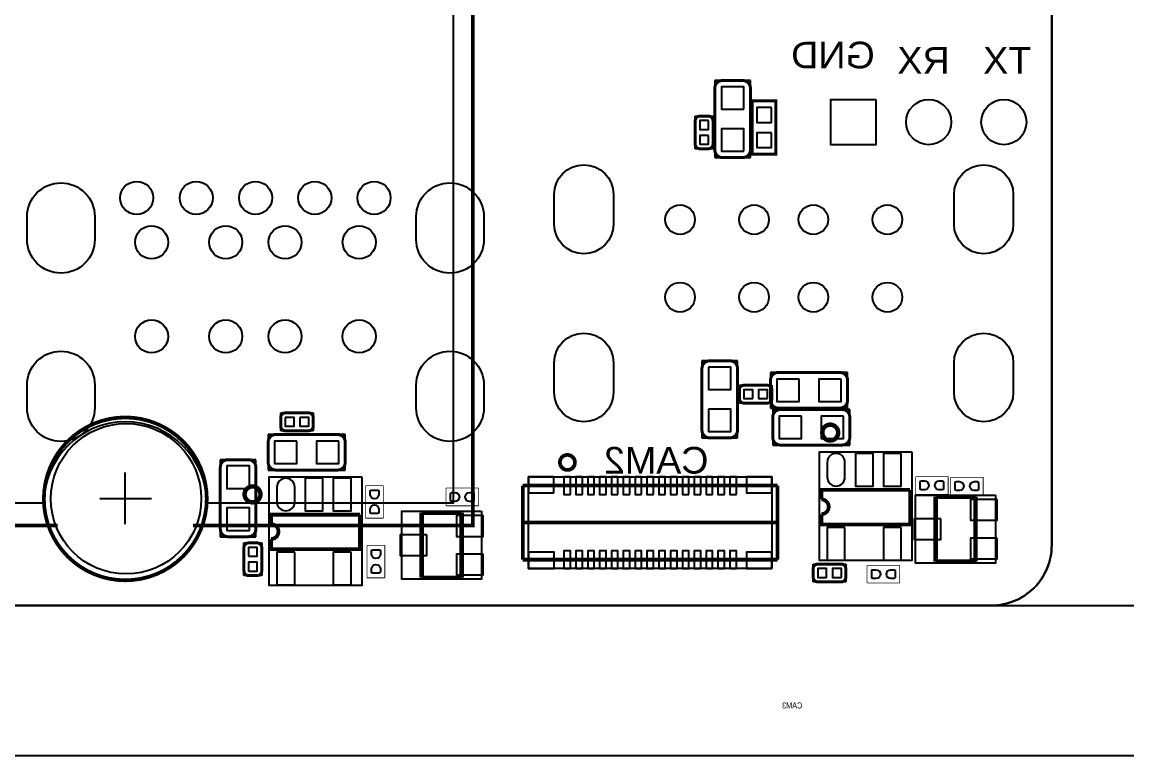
# Model space of a CAD drawing. Extents: x -15 to 159, y -25 to 93.
# Drawn here: x 6.29 to 43.6, y -25.47 to -0.69 of the extents above; entities that cross this region are included whole.
import ezdxf

# ---------------------------------------------------------------- set-up
doc = ezdxf.new("R2010")
doc.units = 0
for name, color, linetype in [('BG_OUTLINE', 200, 'CONTINUOUS'), ('PG_ASSEMBLY_BOTTOM', 2, 'CONTINUOUS'), ('PG_SILKSCREEN_BOTTOM', 120, 'CONTINUOUS'), ('PIN_BOTTOM', 172, 'CONTINUOUS')]:
    doc.layers.add(name, color=color, linetype=linetype)

msp = doc.modelspace()

# ---------------------------------------------------------------- linework, layer by layer
at = {"layer": 'BG_OUTLINE'}
for points in [[(41.056814, 66.641218, 0.414214), (39.024814, 68.673218), (-4.049776, 68.673218), (-4.049776, 67.422014), (-10.151872, 67.422014), (-10.151872, 68.673218), (-12.911328, 68.673218, 0.414214), (-14.943328, 66.641218), (-14.943328, -18.358866, 0.414214), (-12.911328, -20.390866), (39.024814, -20.390866, 0.414214), (41.056814, -18.358866), (41.056814, 66.641218)], [(105.184956, -25.470866), (157.121098, -25.470866), (-12.911328, -25.470866), (-12.911328, -20.390866, -0.414214), (-14.943328, -18.358866)], [(-12.911328, -20.390866), (46.136814, -20.390866, -0.414214), (44.104814, -18.358866)], [(41.056814, -18.358866, -0.414214), (39.024814, -20.390866)], [(41.056814, -18.358866, -0.414214), (39.024814, -20.390866)], [(41.056814, -18.358866, -0.414214), (39.024814, -20.390866)]]:
    msp.add_lwpolyline(points, format="xyb", dxfattribs=at)
msp.add_lwpolyline([(41.056814, -18.358866, -0.414214), (39.024814, -20.390866), (-12.911328, -20.390866, -0.414214), (-14.943328, -18.358866), (-14.943328, 66.641218, -0.414214), (-12.911328, 68.673218), (-10.151872, 68.673218), (-10.151872, 67.422014), (-4.049776, 67.422014), (-4.049776, 68.673218), (39.024814, 68.673218, -0.414214), (41.056814, 66.641218)], format="xyb", close=True, dxfattribs=at)
for points in [[(41.056814, 66.641218), (41.056814, -18.358866)], [(41.056814, 66.641218), (41.056814, -18.358866)], [(41.056814, 66.641218), (41.056814, -18.358866)], [(39.024814, -20.390866), (-12.911328, -20.390866)], [(39.024814, -20.390866), (-12.911328, -20.390866)]]:
    msp.add_lwpolyline(points, dxfattribs=at)
at = {"layer": 'PG_ASSEMBLY_BOTTOM'}
msp.add_lwpolyline([(20.853654, 59.208416), (20.853654, -16.9418), (12.528804, -16.9418), (12.528804, -16.941546, 1), (7.028688, -16.941546), (7.028688, -16.9418), (-1.296162, -16.9418), (-1.296162, 59.208416)], format="xyb", dxfattribs=at)
for points in [[(30.88386, -2.665984), (29.683964, -2.665984)], [(29.683964, -2.665984), (29.683964, -5.265928)], [(30.88386, -5.265928), (30.88386, -2.665984)], [(30.946598, -5.151882), (30.946598, -3.352038)], [(30.946598, -3.352038), (31.746698, -3.352038)], [(31.746698, -3.352038), (31.746698, -5.151882)], [(29.02204, -4.967986), (29.02204, -3.868166)], [(29.02204, -3.868166), (29.621988, -3.868166)], [(29.621988, -3.868166), (29.621988, -4.967986)], [(29.621988, -4.967986), (29.02204, -4.967986)], [(31.746698, -5.151882), (30.946598, -5.151882)], [(29.683964, -5.265928), (30.88386, -5.265928)], [(30.449266, -12.13104), (29.24937, -12.13104)], [(29.24937, -12.13104), (29.24937, -14.730984)], [(30.449266, -14.730984), (30.449266, -12.13104)], [(31.564834, -12.52474), (31.564834, -13.724636)], [(34.164778, -12.52474), (31.564834, -12.52474)], [(34.164778, -13.724636), (34.164778, -12.52474)], [(30.511242, -13.555726), (30.511242, -12.955778)], [(30.511242, -12.955778), (31.611062, -12.955778)], [(31.611062, -12.955778), (31.611062, -13.555726)], [(31.611062, -13.555726), (30.511242, -13.555726)], [(31.564834, -13.724636), (34.164778, -13.724636)], [(31.640272, -13.773404), (31.640272, -14.9733)], [(34.240216, -13.773404), (31.640272, -13.773404)], [(34.240216, -14.9733), (34.240216, -13.773404)], [(15.024608, -13.88999), (16.124428, -13.88999)], [(15.024608, -14.489938), (15.024608, -13.88999)], [(16.124428, -13.88999), (16.124428, -14.489938)], [(16.124428, -14.489938), (15.024608, -14.489938)], [(14.603476, -14.617446), (14.603476, -15.817342)], [(17.20342, -14.617446), (14.603476, -14.617446)], [(17.20342, -15.817342), (17.20342, -14.617446)], [(29.24937, -14.730984), (30.449266, -14.730984)], [(31.640272, -14.9733), (34.240216, -14.9733)], [(14.186662, -15.4686), (12.986766, -15.4686)], [(12.986766, -15.4686), (12.986766, -18.068544)], [(14.186662, -18.068544), (14.186662, -15.4686)], [(14.603476, -15.817342), (17.20342, -15.817342)], [(12.986766, -18.068544), (14.186662, -18.068544)], [(13.78458, -19.379692), (13.78458, -18.279872)], [(13.78458, -18.279872), (14.384528, -18.279872)], [(14.384528, -18.279872), (14.384528, -19.379692)], [(33.005522, -19.593306), (33.005522, -18.993358)], [(33.005522, -18.993358), (34.105342, -18.993358)], [(34.105342, -18.993358), (34.105342, -19.593306)], [(14.384528, -19.379692), (13.78458, -19.379692)], [(34.105342, -19.593306), (33.005522, -19.593306)]]:
    msp.add_lwpolyline(points, dxfattribs=at)
for points in [[(36.338002, -15.207996), (36.338002, -18.878042), (33.217866, -18.878042), (33.217866, -15.207996)], [(17.759172, -16.045688), (17.759172, -19.715734), (14.639036, -19.715734), (14.639036, -16.045688)], [(31.610046, -19.142964), (23.390098, -19.142964), (23.390098, -16.043148), (31.610046, -16.043148)], [(39.160958, -16.66367), (39.160958, -18.963894), (36.460938, -18.963894), (36.460938, -16.66367)], [(21.809964, -17.207484), (21.809964, -19.507708), (19.109944, -19.507708), (19.109944, -17.207484)]]:
    msp.add_lwpolyline(points, close=True, dxfattribs=at)
at = {"layer": 'PG_ASSEMBLY_BOTTOM', "const_width": 0.0254}
for points in [[(37.562282, -16.03756), (36.462462, -16.03756)], [(36.462462, -16.03756), (36.462462, -16.637508)], [(37.562282, -16.637508), (37.562282, -16.03756)], [(17.892014, -16.343884), (17.892014, -17.443704)], [(18.491962, -16.343884), (17.892014, -16.343884)], [(18.491962, -17.443704), (18.491962, -16.343884)], [(21.707094, -16.425164), (20.607274, -16.425164)], [(20.607274, -16.425164), (20.607274, -17.025112)], [(21.707094, -17.025112), (21.707094, -16.425164)], [(38.744144, -16.06042), (37.644324, -16.06042)], [(37.644324, -16.06042), (37.644324, -16.660368)], [(38.744144, -16.660368), (38.744144, -16.06042)], [(36.462462, -16.637508), (37.562282, -16.637508)], [(37.644324, -16.660368), (38.744144, -16.660368)], [(20.607274, -17.025112), (21.707094, -17.025112)], [(17.892014, -17.443704), (18.491962, -17.443704)], [(17.941798, -18.357596), (17.941798, -19.457416)], [(18.541746, -18.357596), (17.941798, -18.357596)], [(18.541746, -19.457416), (18.541746, -18.357596)], [(35.92449, -19.03222), (34.82467, -19.03222)], [(34.82467, -19.03222), (34.82467, -19.632168)], [(35.92449, -19.632168), (35.92449, -19.03222)], [(17.941798, -19.457416), (18.541746, -19.457416)], [(34.82467, -19.632168), (35.92449, -19.632168)]]:
    msp.add_lwpolyline(points, dxfattribs=at)
at = {"layer": 'PG_SILKSCREEN_BOTTOM'}
for points, const_width in [([(7.492238, -17.68729), (-2.057654, -17.68729), (-2.057654, 68.34251), (21.513546, 68.34251), (21.513546, 68.29171)], 0.127), ([(21.513546, 68.29171), (21.513546, -17.68729), (12.064746, -17.68729)], 0.127), ([(31.746698, -3.352038), (30.946598, -3.352038), (30.946598, -5.151882), (31.746698, -5.151882), (31.746698, -3.352038)], 0.1016), ([(31.800038, -16.343122), (23.200106, -16.343122)], 0.127), ([(23.200106, -16.343122), (23.200106, -18.84299)], 0.127), ([(23.200106, -16.343122), (24.699976, -16.343122)], 0.0254), ([(23.200106, -16.343122), (24.100028, -16.343122)], 0.0254), ([(30.190186, -16.343122), (30.41015, -16.343122)], 0.0254), ([(31.800038, -16.343122), (30.300168, -16.343122)], 0.127), ([(31.610046, -16.343122), (30.750002, -16.343122)], 0.127), ([(31.800038, -16.343122), (30.900116, -16.343122)], 0.127), ([(31.800038, -18.84299), (31.800038, -16.343122)], 0.127), ([(23.200106, -17.593056), (23.200106, -16.643096)], 0.0254), ([(33.278064, -17.308068), (33.278064, -17.655032), (36.277804, -17.655032), (36.277804, -16.486886)], 0.127), ([(33.278064, -16.807942), (33.278064, -16.486886), (36.277804, -16.486886)], 0.127), ([(37.13607, -16.713708), (38.485826, -16.713708)], 0.153924), ([(37.13607, -18.913856), (37.13607, -16.713708)], 0.153924), ([(38.485826, -16.713708), (38.485826, -18.913856)], 0.153924), ([(14.699234, -18.14576), (14.699234, -18.492724), (17.698974, -18.492724), (17.698974, -17.324578)], 0.127), ([(14.699234, -17.645634), (14.699234, -17.324578), (17.698974, -17.324578)], 0.127), ([(19.785076, -17.257522), (21.134832, -17.257522)], 0.153924), ([(19.785076, -19.45767), (19.785076, -17.257522)], 0.153924), ([(21.134832, -17.257522), (21.134832, -19.45767)], 0.153924), ([(31.800038, -17.593056), (23.200106, -17.593056)], 0.127), ([(23.200106, -17.593056), (23.200106, -18.543016)], 0.0254), ([(23.200106, -18.84299), (31.800038, -18.84299)], 0.127), ([(30.41015, -18.84299), (30.190186, -18.84299)], 0.0254), ([(38.485826, -18.913856), (37.13607, -18.913856)], 0.153924), ([(21.134832, -19.45767), (19.785076, -19.45767)], 0.153924)]:
    msp.add_lwpolyline(points, dxfattribs=dict(at, const_width=const_width))
for points, const_width in [([(30.62986, -2.665984), (29.937964, -2.665984, 0.414275), (29.683964, -2.919984), (29.683964, -5.011928, 0.414275), (29.937964, -5.265928), (30.62986, -5.265928, 0.414275), (30.88386, -5.011928), (30.88386, -2.919984, 0.414275), (30.62986, -2.665984)], 0.1016), ([(29.469588, -3.868166), (29.17444, -3.868166, 0.414362), (29.02204, -4.020566), (29.02204, -4.815586, 0.414362), (29.17444, -4.967986), (29.469588, -4.967986, 0.414362), (29.621988, -4.815586), (29.621988, -4.020566, 0.414362), (29.469588, -3.868166)], 0.1016), ([(29.50337, -14.730984), (30.195266, -14.730984, 0.414275), (30.449266, -14.476984), (30.449266, -12.38504, 0.414275), (30.195266, -12.13104), (29.50337, -12.13104, 0.414275), (29.24937, -12.38504), (29.24937, -14.476984, 0.414275), (29.50337, -14.730984)], 0.1016), ([(31.564834, -12.77874), (31.564834, -13.470636, 0.414275), (31.818834, -13.724636), (33.910778, -13.724636, 0.414275), (34.164778, -13.470636), (34.164778, -12.77874, 0.414275), (33.910778, -12.52474), (31.818834, -12.52474, 0.414275), (31.564834, -12.77874)], 0.1016), ([(31.611062, -13.403326), (31.611062, -13.108178, 0.414362), (31.458662, -12.955778), (30.663642, -12.955778, 0.414362), (30.511242, -13.108178), (30.511242, -13.403326, 0.414362), (30.663642, -13.555726), (31.458662, -13.555726, 0.414362), (31.611062, -13.403326)], 0.1016), ([(31.640272, -14.027404), (31.640272, -14.7193, 0.414275), (31.894272, -14.9733), (33.986216, -14.9733, 0.414275), (34.240216, -14.7193), (34.240216, -14.027404, 0.414275), (33.986216, -13.773404), (31.894272, -13.773404, 0.414275), (31.640272, -14.027404)], 0.1016), ([(12.528804, -16.791686, 1), (7.028688, -16.791686, 1), (12.528804, -16.791686)], 0.127), ([(15.024608, -14.04239), (15.024608, -14.337538, 0.414362), (15.177008, -14.489938), (15.972028, -14.489938, 0.414362), (16.124428, -14.337538), (16.124428, -14.04239, 0.414362), (15.972028, -13.88999), (15.177008, -13.88999, 0.414362), (15.024608, -14.04239)], 0.1016), ([(33.847786, -14.553946, 1), (33.311846, -14.553946, 1), (33.847786, -14.553946)], 0.150114), ([(14.603476, -14.871446), (14.603476, -15.563342, 0.414275), (14.857476, -15.817342), (16.94942, -15.817342, 0.414275), (17.20342, -15.563342), (17.20342, -14.871446, 0.414275), (16.94942, -14.617446), (14.857476, -14.617446, 0.414275), (14.603476, -14.871446)], 0.1016), ([(24.960072, -15.561056, 1), (24.452072, -15.561056, 1), (24.960072, -15.561056)], 0.127), ([(13.932662, -15.4686), (13.240766, -15.4686, 0.414275), (12.986766, -15.7226), (12.986766, -17.814544, 0.414275), (13.240766, -18.068544), (13.932662, -18.068544, 0.414275), (14.186662, -17.814544), (14.186662, -15.7226, 0.414275), (13.932662, -15.4686)], 0.1016), ([(14.341856, -16.639794, 1.000221), (13.805916, -16.639794, 0.999779), (14.341856, -16.639794)], 0.150114), ([(33.278064, -16.807942, -1), (33.278064, -17.308068)], 0.127), ([(14.699234, -17.645634, -1), (14.699234, -18.14576)], 0.127), ([(13.93698, -19.379692), (14.232128, -19.379692, 0.414362), (14.384528, -19.227292), (14.384528, -18.432272, 0.414362), (14.232128, -18.279872), (13.93698, -18.279872, 0.414362), (13.78458, -18.432272), (13.78458, -19.227292, 0.414362), (13.93698, -19.379692)], 0.1016), ([(34.105342, -19.440906), (34.105342, -19.145758, 0.414362), (33.952942, -18.993358), (33.157922, -18.993358, 0.414362), (33.005522, -19.145758), (33.005522, -19.440906, 0.414362), (33.157922, -19.593306), (33.952942, -19.593306, 0.414362), (34.105342, -19.440906)], 0.1016)]:
    msp.add_lwpolyline(points, format="xyb", dxfattribs=dict(at, const_width=const_width))
for points in [[(9.778746, -17.640554), (9.778746, -15.89659)], [(10.661904, -16.791686), (8.91794, -16.791686)]]:
    msp.add_lwpolyline(points, dxfattribs=at)
at = {"layer": 'PIN_BOTTOM'}
for points in [[(30.663896, -3.63601), (30.663896, -2.876042), (29.903928, -2.876042), (29.903928, -3.63601)], [(35.124644, -3.30708), (35.124644, -4.83108), (33.600644, -4.83108), (33.600644, -3.30708)], [(31.596711, -3.576955), (31.096585, -3.576955), (31.096585, -4.077081), (31.596711, -4.077081)], [(29.472001, -4.018153), (29.172027, -4.018153), (29.172027, -4.318127), (29.472001, -4.318127)], [(30.663896, -5.05587), (30.663896, -4.295902), (29.903928, -4.295902), (29.903928, -5.05587)], [(31.596711, -4.426839), (31.096585, -4.426839), (31.096585, -4.926965), (31.596711, -4.926965)], [(29.472001, -4.518025), (29.172027, -4.518025), (29.172027, -4.817999), (29.472001, -4.817999)], [(29.469334, -12.341098), (29.469334, -13.101066), (30.229302, -13.101066), (30.229302, -12.341098)], [(32.53486, -12.744704), (31.774892, -12.744704), (31.774892, -13.504672), (32.53486, -13.504672)], [(33.95472, -12.744704), (33.194752, -12.744704), (33.194752, -13.504672), (33.95472, -13.504672)], [(30.96133, -13.405866), (30.96133, -13.105892), (30.661356, -13.105892), (30.661356, -13.405866)], [(31.461202, -13.405866), (31.461202, -13.105892), (31.161228, -13.105892), (31.161228, -13.405866)], [(29.469334, -13.760958), (29.469334, -14.520926), (30.229302, -14.520926), (30.229302, -13.760958)], [(15.174595, -14.039977), (15.174595, -14.339951), (15.474569, -14.339951), (15.474569, -14.039977)], [(15.674467, -14.039977), (15.674467, -14.339951), (15.974441, -14.339951), (15.974441, -14.039977)], [(32.610298, -13.993368), (31.85033, -13.993368), (31.85033, -14.753336), (32.610298, -14.753336)], [(34.030158, -13.993368), (33.27019, -13.993368), (33.27019, -14.753336), (34.030158, -14.753336)], [(15.573502, -14.83741), (14.813534, -14.83741), (14.813534, -15.597378), (15.573502, -15.597378)], [(16.993362, -14.83741), (16.233394, -14.83741), (16.233394, -15.597378), (16.993362, -15.597378)], [(35.02787, -15.257907), (34.427922, -15.257907), (34.427922, -16.357981), (35.02787, -16.357981)], [(35.97783, -15.257907), (35.377882, -15.257907), (35.377882, -16.357981), (35.97783, -16.357981)], [(13.966698, -16.438626), (13.966698, -15.678658), (13.20673, -15.678658), (13.20673, -16.438626)], [(16.44904, -16.095345), (15.849092, -16.095345), (15.849092, -17.195419), (16.44904, -17.195419)], [(17.399, -16.095345), (16.799052, -16.095345), (16.799052, -17.195419), (17.399, -17.195419)], [(24.250142, -16.593058), (24.250142, -16.043148), (23.390098, -16.043148), (23.390098, -16.593058)], [(24.809958, -16.643096), (24.809958, -16.043148), (24.589994, -16.043148), (24.589994, -16.643096)], [(25.210008, -16.643096), (25.210008, -16.043148), (24.990044, -16.043148), (24.990044, -16.643096)], [(25.610058, -16.643096), (25.610058, -16.043148), (25.390094, -16.043148), (25.390094, -16.643096)], [(26.010108, -16.643096), (26.010108, -16.043148), (25.790144, -16.043148), (25.790144, -16.643096)], [(26.410158, -16.643096), (26.410158, -16.043148), (26.190194, -16.043148), (26.190194, -16.643096)], [(26.809954, -16.643096), (26.809954, -16.043148), (26.58999, -16.043148), (26.58999, -16.643096)], [(27.210004, -16.643096), (27.210004, -16.043148), (26.99004, -16.043148), (26.99004, -16.643096)], [(27.610054, -16.643096), (27.610054, -16.043148), (27.39009, -16.043148), (27.39009, -16.643096)], [(28.010104, -16.643096), (28.010104, -16.043148), (27.79014, -16.043148), (27.79014, -16.643096)], [(28.410154, -16.643096), (28.410154, -16.043148), (28.19019, -16.043148), (28.19019, -16.643096)], [(28.80995, -16.643096), (28.80995, -16.043148), (28.589986, -16.043148), (28.589986, -16.643096)], [(29.21, -16.643096), (29.21, -16.043148), (28.990036, -16.043148), (28.990036, -16.643096)], [(29.61005, -16.643096), (29.61005, -16.043148), (29.390086, -16.043148), (29.390086, -16.643096)], [(30.0101, -16.643096), (30.0101, -16.043148), (29.790136, -16.043148), (29.790136, -16.643096)], [(30.41015, -16.643096), (30.41015, -16.043148), (30.190186, -16.043148), (30.190186, -16.643096)], [(31.610046, -16.593058), (31.610046, -16.043148), (30.750002, -16.043148), (30.750002, -16.593058)], [(13.966698, -17.858486), (13.966698, -17.098518), (13.20673, -17.098518), (13.20673, -17.858486)], [(39.210869, -16.813784), (38.310947, -16.813784), (38.310947, -17.513808), (39.210869, -17.513808)], [(21.859875, -17.357598), (20.959953, -17.357598), (20.959953, -18.057622), (21.859875, -18.057622)], [(37.310949, -17.46377), (36.411027, -17.46377), (36.411027, -18.163794), (37.310949, -18.163794)], [(34.07791, -17.757775), (33.477962, -17.757775), (33.477962, -18.857849), (34.07791, -18.857849)], [(35.97783, -17.757775), (35.377882, -17.757775), (35.377882, -18.857849), (35.97783, -18.857849)], [(19.959955, -18.007584), (19.060033, -18.007584), (19.060033, -18.707608), (19.959955, -18.707608)], [(39.210869, -18.113756), (38.310947, -18.113756), (38.310947, -18.81378), (39.210869, -18.81378)], [(13.934567, -18.729833), (14.234541, -18.729833), (14.234541, -18.429859), (13.934567, -18.429859)], [(15.49908, -18.595213), (14.899132, -18.595213), (14.899132, -19.695287), (15.49908, -19.695287)], [(17.399, -18.595213), (16.799052, -18.595213), (16.799052, -19.695287), (17.399, -19.695287)], [(24.254968, -19.143218), (24.254968, -18.593308), (23.394924, -18.593308), (23.394924, -19.143218)], [(24.809958, -19.142964), (24.809958, -18.543016), (24.589994, -18.543016), (24.589994, -19.142964)], [(25.210008, -19.142964), (25.210008, -18.543016), (24.990044, -18.543016), (24.990044, -19.142964)], [(25.610058, -19.142964), (25.610058, -18.543016), (25.390094, -18.543016), (25.390094, -19.142964)], [(26.010108, -19.142964), (26.010108, -18.543016), (25.790144, -18.543016), (25.790144, -19.142964)], [(26.410158, -19.142964), (26.410158, -18.543016), (26.190194, -18.543016), (26.190194, -19.142964)], [(26.809954, -19.142964), (26.809954, -18.543016), (26.58999, -18.543016), (26.58999, -19.142964)], [(27.210004, -19.142964), (27.210004, -18.543016), (26.99004, -18.543016), (26.99004, -19.142964)], [(27.610054, -19.142964), (27.610054, -18.543016), (27.39009, -18.543016), (27.39009, -19.142964)], [(28.010104, -19.142964), (28.010104, -18.543016), (27.79014, -18.543016), (27.79014, -19.142964)], [(28.410154, -19.142964), (28.410154, -18.543016), (28.19019, -18.543016), (28.19019, -19.142964)], [(28.80995, -19.142964), (28.80995, -18.543016), (28.589986, -18.543016), (28.589986, -19.142964)], [(29.21, -19.142964), (29.21, -18.543016), (28.990036, -18.543016), (28.990036, -19.142964)], [(29.61005, -19.142964), (29.61005, -18.543016), (29.390086, -18.543016), (29.390086, -19.142964)], [(30.0101, -19.142964), (30.0101, -18.543016), (29.790136, -18.543016), (29.790136, -19.142964)], [(30.41015, -19.142964), (30.41015, -18.543016), (30.190186, -18.543016), (30.190186, -19.142964)], [(31.610046, -19.143218), (31.610046, -18.593308), (30.750002, -18.593308), (30.750002, -19.143218)], [(13.934567, -19.229705), (14.234541, -19.229705), (14.234541, -18.929731), (13.934567, -18.929731)], [(21.859875, -18.65757), (20.959953, -18.65757), (20.959953, -19.357594), (21.859875, -19.357594)], [(33.45561, -19.443446), (33.45561, -19.143472), (33.155636, -19.143472), (33.155636, -19.443446)], [(33.955482, -19.443446), (33.955482, -19.143472), (33.655508, -19.143472), (33.655508, -19.443446)]]:
    msp.add_lwpolyline(points, close=True, dxfattribs=at)
for points in [[(24.260556, -7.512685), (24.260556, -6.512687, -1), (26.260552, -6.512687), (26.260552, -7.512685, -1)], [(37.760656, -7.512685), (37.760656, -6.512687, -1), (39.760652, -6.512687), (39.760652, -7.512685, -1)], [(6.462014, -8.026908), (6.462014, -7.264908, -1), (8.748014, -7.264908), (8.748014, -8.026908, -1)], [(19.599402, -8.026908), (19.599402, -7.264908, -1), (21.885402, -7.264908), (21.885402, -8.026908, -1)], [(24.260556, -13.192633), (24.260556, -12.192635, -1), (26.260552, -12.192635), (26.260552, -13.192633, -1)], [(37.760656, -13.192633), (37.760656, -12.192635, -1), (39.760652, -12.192635), (39.760652, -13.192633, -1)], [(6.462014, -13.711174), (6.462014, -12.949174, -1), (8.748014, -12.949174), (8.748014, -13.711174, -1)], [(19.599402, -13.711174), (19.599402, -12.949174, -1), (21.885402, -12.949174), (21.885402, -13.711174, -1)], [(34.07791, -16.058007), (34.07791, -15.557881, 1), (33.477962, -15.557881), (33.477962, -16.058007, 1)], [(15.49908, -16.895445), (15.49908, -16.395319, 1), (14.899132, -16.395319), (14.899132, -16.895445, 1)], [(36.762182, -16.487648), (36.660582, -16.487648, -0.375524), (36.618164, -16.439134), (36.618164, -16.223234, -0.365201), (36.660582, -16.18742), (36.762182, -16.18742, -0.999502)], [(37.262562, -16.18742), (37.364162, -16.18742, -0.375524), (37.40658, -16.235934), (37.40658, -16.451834, -0.365201), (37.364162, -16.487648), (37.262562, -16.487648, -0.999502)], [(37.944044, -16.510508), (37.842444, -16.510508, -0.375524), (37.800026, -16.461994), (37.800026, -16.246094, -0.365201), (37.842444, -16.21028), (37.944044, -16.21028, -0.999502)], [(38.444424, -16.21028), (38.546024, -16.21028, -0.375524), (38.588442, -16.258794), (38.588442, -16.474694, -0.365201), (38.546024, -16.510508), (38.444424, -16.510508, -0.999502)], [(18.041874, -16.643604), (18.041874, -16.542004, -0.375524), (18.090388, -16.499586), (18.306288, -16.499586, -0.365201), (18.342102, -16.542004), (18.342102, -16.643604, -0.999502)], [(20.906994, -16.875252), (20.805394, -16.875252, -0.375524), (20.762976, -16.826738), (20.762976, -16.610838, -0.365201), (20.805394, -16.575024), (20.906994, -16.575024, -0.999502)], [(21.407374, -16.575024), (21.508974, -16.575024, -0.375524), (21.551392, -16.623538), (21.551392, -16.839438, -0.365201), (21.508974, -16.875252), (21.407374, -16.875252, -0.999502)], [(18.342102, -17.143984), (18.342102, -17.245584, -0.375524), (18.293588, -17.288002), (18.077688, -17.288002, -0.365201), (18.041874, -17.245584), (18.041874, -17.143984, -0.999502)], [(18.091658, -18.657316), (18.091658, -18.555716, -0.375524), (18.140172, -18.513298), (18.356072, -18.513298, -0.365201), (18.391886, -18.555716), (18.391886, -18.657316, -0.999502)], [(18.391886, -19.157696), (18.391886, -19.259296, -0.375524), (18.343372, -19.301714), (18.127472, -19.301714, -0.365201), (18.091658, -19.259296), (18.091658, -19.157696, -0.999502)], [(35.12439, -19.482308), (35.02279, -19.482308, -0.375524), (34.980372, -19.433794), (34.980372, -19.217894, -0.365201), (35.02279, -19.18208), (35.12439, -19.18208, -0.999502)], [(35.62477, -19.18208), (35.72637, -19.18208, -0.375524), (35.768788, -19.230594), (35.768788, -19.446494, -0.365201), (35.72637, -19.482308), (35.62477, -19.482308, -0.999502)]]:
    msp.add_lwpolyline(points, format="xyb", close=True, dxfattribs=at)
for centre, radius in [((36.902644, -4.06908), 0.762), ((39.442644, -4.06908), 0.762), ((10.163048, -6.629146), 0.5588), ((12.174728, -6.629146), 0.5588), ((14.176248, -6.629146), 0.5588), ((16.177768, -6.629146), 0.5588), ((18.179288, -6.629146), 0.5588), ((28.510484, -7.362698), 0.499999), ((31.010606, -7.362698), 0.499999), ((33.010602, -7.362698), 0.499999), ((35.510724, -7.362698), 0.499999), ((10.665968, -8.127746), 0.5588), ((13.170408, -8.127746), 0.5588), ((15.171928, -8.127746), 0.5588), ((17.676368, -8.127746), 0.5588), ((28.510484, -9.982708), 0.499999), ((31.010606, -9.982708), 0.499999), ((33.010602, -9.982708), 0.499999), ((35.510724, -9.982708), 0.499999), ((10.665968, -11.305794), 0.5588), ((13.170408, -11.305794), 0.5588), ((15.171928, -11.305794), 0.5588), ((17.673828, -11.305794), 0.5588), ((9.803638, -16.787114), 2.54)]:
    msp.add_circle(centre, radius, dxfattribs=at)

# ---------------------------------------------------------------- texts
at = {"layer": 'PG_ASSEMBLY_BOTTOM', "text_generation_flag": 2, "width": 0.875}
msp.add_text('CAM3', height=0.2032, dxfattribs=at).set_placement((32.638238, -23.868634))
at = {"layer": 'PG_SILKSCREEN_BOTTOM', "text_generation_flag": 2, "width": 1.055885}
for s, p in [('GND', (35.085782, -2.255012)), ('RX', (37.613336, -2.434336)), ('TX', (40.36949, -2.434336)), ('CAM2', (29.470858, -15.937484))]:
    msp.add_text(s, height=0.899922, dxfattribs=at).set_placement(p)

doc.saveas('drawing.dxf')
